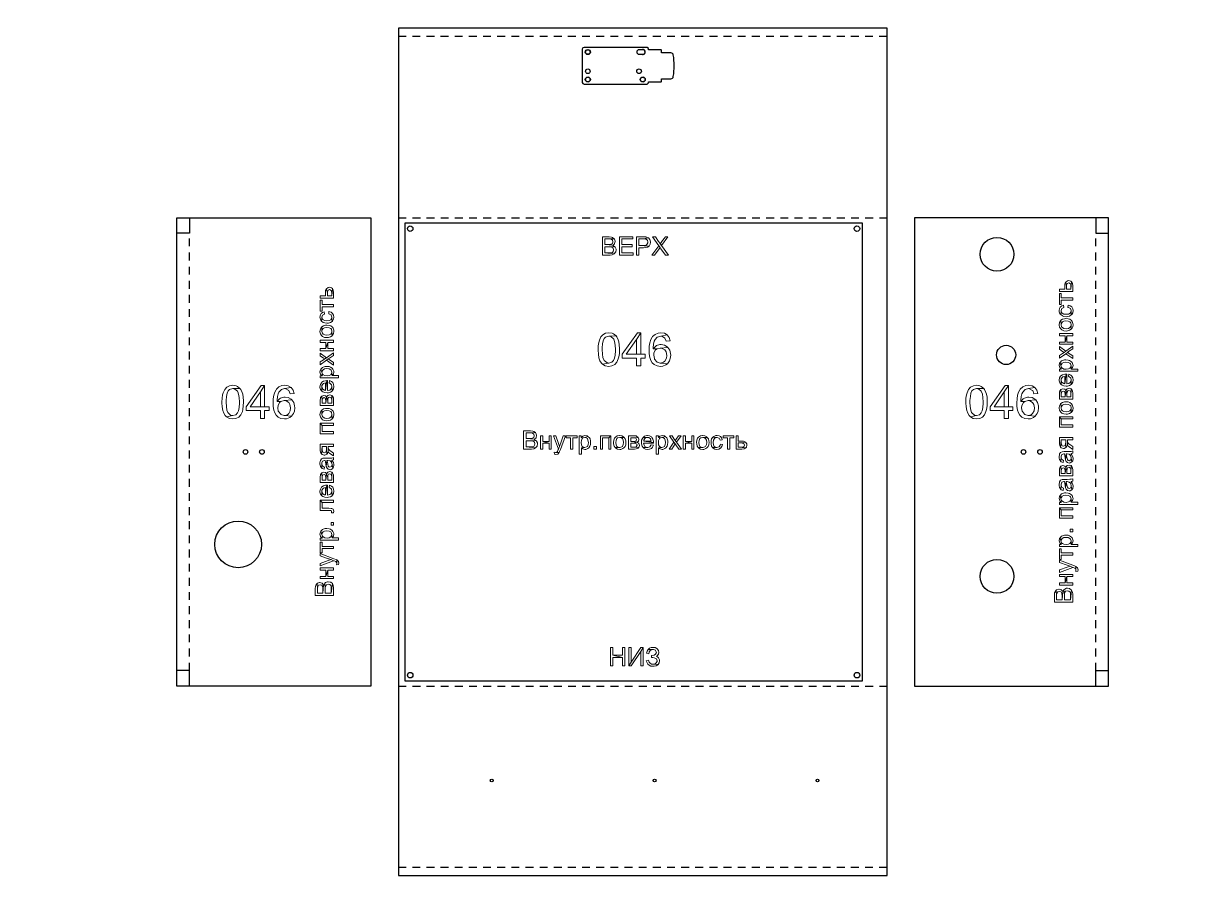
# Paper-space layout 'BoxComponentA3land' of a CAD drawing. Header units: millimetres. Extents: x 10 to 385, y 10 to 287.
# The model-space entities are those that its viewports show. They can reach past a viewport. Long polylines and large blocks are cut down to what shows.
import ezdxf

# ---------------------------------------------------------------- set-up
doc = ezdxf.new("R2010")
doc.units = ezdxf.units.MM
doc.linetypes.add('JIS_02_0.7', pattern=[1.35, 0.75, -0.6])
doc.layers.add('1', color=30, linetype='Continuous')
doc.layers.add('ViewPorts', color=3, linetype='Continuous')
doc.layers.get('ViewPorts').off()

# ---------------------------------------------------------------- blocks, each defined once
blk = doc.blocks.new('Insert8')
at = {"color": 0}
for p, q in [((-3296.5, 4694.7), (-3296.5, 4677.7)), ((-3296.5, 4677.7), (-3282.5, 4677.7)), ((-3296.5, 4182.7), (-3296.5, 4199.7)), ((-3296.5, 4199.7), (-3282.5, 4199.7))]:
    blk.add_line(p, q, dxfattribs=at)
blk.add_lwpolyline([(-3282.5, 4694.7), (-3494.5, 4694.7), (-3494.5, 4182.7), (-3282.5, 4182.7)], close=True, dxfattribs=at)
blk = doc.blocks.new('Insert9')
at = {"color": 0}
for p, q in [((-3067.6, 4694.6), (-3067.6, 4677.6)), ((-3067.6, 4677.6), (-3053.6, 4677.6)), ((-3067.6, 4182.6), (-3067.6, 4199.6)), ((-3067.6, 4199.6), (-3053.6, 4199.6))]:
    blk.add_line(p, q, dxfattribs=at)
blk.add_lwpolyline([(-3053.6, 4694.6), (-3265.6, 4694.6), (-3265.6, 4182.6), (-3053.6, 4182.6)], close=True, dxfattribs=at)

msp = doc.modelspace()

# ---------------------------------------------------------------- linework, layer by layer
at = {"color": 0}
msp.add_lwpolyline([(242, 0), (776, 0), (776, 926), (242, 926)], close=True, dxfattribs=at)
msp.add_lwpolyline([(509, 897.5, 1), (509, 902.5), (505, 902.5, 1), (505, 897.5)], format="xyb", close=True)
for centre, radius in [((449, 900), 2.5), ((449, 879), 2.5), ((505, 879), 2.5), ((449, 870), 2.5), ((509, 870), 2.5), ((255, 707), 3), ((743, 707), 3), ((896, 679), 18.5), ((906, 569), 10.5), ((75, 463), 2.5), ((93, 463), 2.5), ((925, 463), 2.5), ((943, 463), 2.5), ((67, 362), 25.5), ((896, 327), 18.5), ((255, 219), 3), ((743, 219), 3), ((344, 104), 1.5), ((522, 104), 1.5), ((700, 104), 1.5)]:
    msp.add_circle(centre, radius)
at = {"layer": '1', "linetype": 'JIS_02_0.7'}
for p, q in [((776, 917), (242, 917)), ((242, 719), (776, 719)), ((14, 224), (14, 702)), ((1004, 224), (1004, 702)), ((242, 207), (776, 207)), ((776, 9), (242, 9))]:
    msp.add_line(p, q, dxfattribs=at)
at = {"layer": '1'}
msp.add_lwpolyline([(542.4, 896.9, 0.37008), (539.8, 899.1), (529.6, 899.1), (529.6, 902.1), (529.2, 902.4), (515.2, 902.4), (515.2, 903.7), (513.9, 905), (445, 905, 0.385485), (443, 903.3), (443, 885), (443, 866.7, 0.385485), (445, 865), (513.9, 865), (515.2, 866.3), (515.2, 867.6), (529.2, 867.6), (529.6, 867.9), (529.6, 870.9), (539.8, 870.9, 0.37008), (542.4, 873.1, 0.083639)], format="xyb", close=True, dxfattribs=at)
msp.add_lwpolyline([(249, 213), (749, 213), (749, 713), (249, 713)], close=True, dxfattribs=at)
at = {"layer": '1', "color": 30, "lineweight": 0}
for points in [[(472.3, 698), (464.9, 698), (464.9, 678.1), (472.4, 678.1), (473.5, 678.1), (475.7, 678.3), (475.7, 678.3), (477.8, 679.3), (477.9, 679.4), (467.5, 680.4), (467.5, 687.3), (472.1, 687.3), (478.2, 687.6), (476.2, 688.7), (476.6, 688.9), (467.5, 689.6), (467.5, 695.7), (471.4, 695.7), (477.8, 696), (476, 697.5), (474.8, 697.8)], [(498.1, 698), (483.7, 698), (483.7, 678.1), (498.5, 678.1), (498.5, 680.4), (486.3, 680.4), (486.3, 687.2), (497.3, 687.2), (497.3, 689.6), (486.3, 689.6), (486.3, 695.7), (498.1, 695.7)], [(509.8, 698), (502.2, 698), (502.2, 678.1), (504.8, 678.1), (504.8, 686.2), (510, 686.2), (512.1, 686.3), (514.3, 686.9), (515.9, 687.9), (515.9, 688), (504.8, 688.5), (504.8, 695.7), (510, 695.7), (515.3, 696.9), (515, 697.1), (512.8, 697.8), (512.3, 697.9)], [(522.9, 698), (519.7, 698), (526.5, 688.4), (527.9, 686.5), (528.8, 685.1), (533.8, 678.1), (537.1, 678.1), (529.5, 688.6), (528.1, 690.5), (527.9, 690.9), (526.4, 692.9)], [(536.5, 698), (533.7, 698), (529.6, 692.7), (529.4, 692.4), (528.1, 690.5), (529.5, 688.6)], [(477.8, 696), (471.4, 695.7), (472.4, 695.7), (474.6, 695.4), (475.9, 694.3), (476.4, 692.6), (475.8, 690.9), (474.4, 689.9), (474.2, 689.8), (471.8, 689.6), (467.5, 689.6), (476.6, 688.9), (478.2, 690.5), (478.3, 690.7), (478.9, 692.9), (478.9, 693.4), (478.1, 695.6)], [(478.2, 687.6), (472.1, 687.3), (472.8, 687.3), (475, 687), (476.6, 685.8), (477.2, 683.9), (476.8, 682.1), (475.8, 681.1), (474.3, 680.5), (472.4, 680.4), (467.5, 680.4), (477.9, 679.4), (479.3, 681.3), (479.5, 681.5), (479.9, 683.9), (479.9, 684.7), (478.9, 686.9)], [(515.3, 696.9), (510, 695.7), (510.1, 695.7), (512.4, 695.5), (514.1, 694.3), (514.7, 692.2), (514.7, 691.4), (513.6, 689.5), (512.6, 688.9), (510, 688.5), (504.8, 688.5), (515.9, 688), (517, 690), (517.4, 692.2), (517.4, 692.7), (516.8, 695), (516.7, 695.2)], [(526.5, 688.4), (518.8, 678.1), (522, 678.1), (527, 685), (527.9, 686.5)], [(964.3, 640.8), (964.3, 638.3), (978.8, 638.3), (978.8, 644.5), (978.8, 644.6), (978.4, 647.1), (977.4, 648.9), (976.8, 640.8), (972, 640.8), (972, 643.7), (971.1, 648.6), (971, 648.4), (970.2, 646.4), (970, 643.9), (970, 640.8)], [(971.1, 648.6), (972, 643.7), (972, 645.2), (972.7, 646.9), (974.4, 647.7), (976.2, 646.7), (976.5, 645.9), (976.8, 643.3), (976.8, 640.8), (977.4, 648.9), (976.6, 649.6), (974.3, 650.2), (972.9, 649.9)], [(156.7, 633.6), (156.7, 631.1), (171.3, 631.1), (171.3, 637.3), (171.3, 637.3), (170.9, 639.9), (169.9, 641.7), (169.2, 633.6), (164.5, 633.6), (164.5, 636.5), (163.6, 641.4), (163.4, 641.2), (162.6, 639.3), (162.4, 636.7), (162.4, 633.6)], [(163.6, 641.4), (164.5, 636.5), (164.5, 637.9), (165.2, 639.7), (166.8, 640.5), (168.6, 639.5), (168.9, 638.8), (169.2, 636.2), (169.2, 633.6), (169.9, 641.7), (169, 642.5), (166.8, 643), (165.3, 642.7)], [(964.3, 636.1), (964.3, 624.2), (966.3, 624.2), (966.3, 628.9), (978.8, 628.9), (978.8, 631.4), (966.3, 631.4), (966.3, 636.1)], [(156.7, 628.9), (156.7, 617), (158.8, 617), (158.8, 621.7), (171.3, 621.7), (171.3, 624.1), (158.8, 624.1), (158.8, 628.9)], [(964, 617.4), (964.1, 616.2), (964.8, 614), (965.6, 613), (966, 617.5), (966.7, 619.7), (966.9, 619.8), (968.9, 620.8), (968.5, 623.3), (966.9, 622.7), (965.1, 621.3), (964.3, 619.9)], [(973.5, 621), (974.3, 620.9), (976.2, 619.9), (976.4, 619.6), (977.1, 617.4), (977.2, 612.7), (977.6, 613.2), (978.7, 615.1), (979.1, 617.4), (978.8, 619.5), (977.6, 621.4), (976.1, 622.8), (973.8, 623.4)], [(156.4, 610.3), (156.5, 609), (157.3, 606.9), (158.1, 605.8), (158.5, 610.4), (159.1, 612.5), (159.3, 612.6), (161.4, 613.7), (161, 616.1), (159.3, 615.5), (157.6, 614.1), (156.8, 612.7)], [(158.1, 605.8), (159.9, 604.4), (161.6, 604), (164, 603.7), (165.6, 603.8), (167.9, 604.3), (169.6, 605.5), (169.5, 610.3), (169.4, 609.2), (168.2, 607.3), (166.6, 606.5), (164, 606.2), (161.6, 606.5), (159.7, 607.3), (159, 608.2), (158.5, 610.4)], [(165.9, 613.8), (166.7, 613.7), (168.6, 612.7), (168.8, 612.4), (169.5, 610.3), (169.6, 605.5), (170.1, 606), (171.2, 607.9), (171.6, 610.3), (171.3, 612.3), (170.1, 614.2), (168.5, 615.6), (166.2, 616.3)], [(965.6, 613), (967.5, 611.6), (969.1, 611.1), (971.6, 610.8), (973.2, 610.9), (975.4, 611.5), (977.2, 612.7), (977.1, 617.4), (977, 616.4), (975.8, 614.5), (974.1, 613.7), (971.5, 613.4), (969.1, 613.7), (967.3, 614.5), (966.6, 615.4), (966, 617.5)], [(156.4, 594.7), (156.4, 594.4), (156.9, 592.1), (158, 590.2), (159.3, 589), (161.5, 588.2), (164, 588), (165.6, 588), (167.9, 588.7), (169.6, 589.9), (169.5, 594.7), (169.3, 593.6), (168.2, 591.7), (166.5, 590.9), (164, 590.5), (161.7, 590.8), (159.8, 591.7), (159, 592.6), (158.5, 594.7), (158.4, 599.7), (157.8, 599.1), (156.8, 597.1)], [(158.4, 599.7), (158.5, 594.7), (158.6, 595.9), (159.8, 597.8), (161.4, 598.7), (163.9, 599), (166.3, 598.7), (168.2, 597.8), (168.9, 597), (169.5, 594.7), (169.6, 589.9), (170.2, 590.5), (171.2, 592.4), (171.6, 594.7), (171.5, 596.1), (170.7, 598.2), (170, 599.3), (168.2, 600.8), (166.3, 601.3), (163.8, 601.5), (162.3, 601.4), (160.1, 600.8)], [(964, 601.9), (964, 601.6), (964.4, 599.3), (965.6, 597.4), (967, 596.3), (969, 595.4), (971.5, 595.1), (973.2, 595.2), (975.4, 595.9), (977.2, 597.1), (977.1, 601.9), (977, 600.8), (975.7, 598.9), (974, 598), (971.5, 597.6), (969.2, 597.9), (967.4, 598.9), (966.6, 599.8), (966, 601.9), (965.9, 606.9), (965.4, 606.3), (964.3, 604.3)], [(965.9, 606.9), (966, 601.9), (966.2, 603.1), (967.4, 605), (968.9, 605.9), (971.4, 606.2), (973.9, 605.9), (975.7, 605), (976.5, 604.1), (977.1, 601.9), (977.2, 597.1), (977.7, 597.6), (978.7, 599.6), (979.1, 601.9), (979, 603.3), (978.2, 605.4), (977.5, 606.5), (975.7, 607.9), (973.9, 608.5), (971.3, 608.7), (969.9, 608.6), (967.6, 608)], [(156.7, 585.2), (156.7, 582.7), (162.7, 582.7), (162.7, 575.9), (164.8, 582.7), (171.3, 582.7), (171.3, 585.2)], [(471.9, 593.2), (468.5, 592.7), (465.4, 591.1), (463.2, 588.6), (461.6, 585), (460.9, 582.7), (460.4, 579.1), (460.2, 574.8), (460.2, 574.2), (460.5, 569.7), (461.2, 565.8), (462.2, 562.6), (463.8, 560.1), (465.1, 558.8), (471.9, 560), (469.6, 560.6), (466.8, 563), (466.5, 563.5), (465.5, 566.1), (464.9, 569.9), (464.8, 574.8), (464.8, 576.6), (465.1, 581.1), (465.8, 584.5), (467, 587), (468.5, 588.5), (471.8, 589.5), (479.9, 589.7), (477, 592), (475.7, 592.6)], [(479.9, 589.7), (471.8, 589.5), (474.3, 589), (477.1, 586.6), (477.4, 586.1), (478.3, 583.5), (478.9, 579.7), (479.1, 574.8), (479.1, 573.5), (478.8, 568.8), (478.1, 565.4), (477.1, 563), (475.1, 561.1), (471.9, 560), (465.1, 558.8), (468.1, 557), (471.9, 556.4), (475.3, 556.9), (478.4, 558.6), (480.7, 561.1), (482.3, 564.6), (483, 566.9), (483.5, 570.5), (483.7, 574.8), (483.7, 576), (483.4, 580.1), (482.9, 583.3), (482.2, 585.4), (480.7, 588.6)], [(506.8, 593), (503.2, 593), (486.7, 569.7), (486.7, 565.6), (502.3, 565.6), (502.3, 557), (506.8, 557), (506.8, 565.6), (511.6, 565.6), (511.6, 569.7), (506.8, 569.7), (491, 569.7), (502.3, 585.9)], [(506.8, 593), (502.3, 585.9), (502.3, 569.7), (491, 569.7), (506.8, 569.7)], [(528.8, 593.2), (525.7, 592.8), (522.5, 591.4), (519.7, 589), (519.3, 588.3), (517.8, 585.7), (516.7, 582.3), (516.2, 578.4), (515.9, 573.9), (516.1, 570.2), (516.6, 566.2), (517.8, 563), (519.4, 560.5), (521.5, 558.6), (524.7, 556.9), (528.4, 556.4), (530.8, 556.6), (534.2, 558), (536, 559.3), (528.3, 560), (528.2, 560), (524.7, 561.2), (524.3, 561.5), (522, 564.4), (521.7, 565.1), (521, 568.7), (521.3, 571.3), (523, 574.4), (524.7, 575.6), (520.3, 575.6), (520.3, 576.8), (520.7, 580.9), (521.6, 584), (522.5, 585.7), (524.8, 588.3), (525.1, 588.5), (528.6, 589.6), (535.8, 590.8), (535.7, 590.9), (532.6, 592.6)], [(535.8, 590.8), (528.6, 589.6), (529.8, 589.4), (532.9, 587.7), (533.2, 587.4), (534.6, 583.9), (539, 584.3), (539, 584.4), (537.9, 588)], [(964.3, 592.4), (964.3, 589.9), (970.4, 589.9), (970.4, 583.1), (972.3, 589.9), (978.8, 589.9), (978.8, 592.4)], [(964.3, 583.1), (964.3, 580.7), (978.8, 580.7), (978.8, 583.1), (972.3, 583.1), (972.3, 589.9), (970.4, 583.1)], [(156.7, 575.9), (156.7, 573.5), (171.3, 573.5), (171.3, 575.9), (164.8, 575.9), (164.8, 582.7), (162.7, 575.9)], [(156.7, 561.3), (156.7, 558.3), (163.7, 563.1), (165.5, 564.7), (166.7, 565.4), (171.3, 568.4), (171.3, 571.4), (163.6, 566), (161.8, 564.6), (160.1, 563.5)], [(156.7, 571.1), (156.7, 568.1), (160.2, 565.6), (161.8, 564.6), (163.6, 566)], [(529.1, 580.4), (527.8, 580.3), (524.2, 579.2), (522.9, 578.3), (520.3, 575.6), (524.7, 575.6), (528.2, 576.5), (536.5, 577.2), (535.8, 578), (532.6, 579.8)], [(536.5, 577.2), (528.2, 576.5), (530.1, 576.2), (533.1, 574.4), (534.5, 572.2), (535.2, 568.5), (534.8, 565.4), (533.1, 562.3), (531.7, 561.1), (528.3, 560), (536, 559.3), (538.2, 562.4), (539.1, 565), (539.6, 568.7), (539.5, 570.7), (538.6, 574.3)], [(964.3, 568.5), (964.3, 565.4), (971.2, 570.3), (973.1, 571.8), (974.2, 572.6), (978.8, 575.5), (978.8, 578.6), (971.1, 573.2), (969.3, 571.8), (967.6, 570.7)], [(964.3, 578.3), (964.3, 575.2), (967.7, 572.8), (969.3, 571.8), (971.1, 573.2)], [(971.2, 570.3), (978.8, 565.1), (978.8, 568), (973.1, 571.8)], [(163.7, 563.1), (171.3, 557.9), (171.3, 560.8), (165.5, 564.7)], [(964, 557.6), (964, 557.4), (964.5, 555.2), (964.5, 555.1), (966.2, 553.3), (966.6, 555.3), (965.9, 557.3), (964.9, 560.9), (964.4, 559.9)], [(964.9, 560.9), (965.9, 557.3), (966, 558.2), (967.3, 560.1), (968.9, 560.9), (971.4, 561.2), (973.9, 560.9), (975.7, 560), (976.4, 559.3), (977.1, 557.2), (977.2, 553.6), (978.6, 555.2), (979.1, 557.4), (979, 558.5), (978.1, 560.6), (977.3, 561.6), (975.4, 562.9), (973.9, 563.4), (971.4, 563.7), (969.8, 563.6), (967.6, 563), (966.6, 562.4)], [(156.4, 550.4), (156.4, 550.2), (157, 548), (157, 547.9), (158.7, 546.1), (159, 548.1), (158.4, 550.1), (157.4, 553.6), (156.8, 552.6)], [(156.7, 546.1), (156.7, 543.9), (176.8, 543.9), (176.8, 546.4), (169.7, 546.4), (169.5, 550), (169.4, 549.2), (168.2, 547.3), (166.6, 546.5), (164.1, 546.1), (161.7, 546.4), (159.8, 547.4), (159, 548.1), (158.7, 546.1)], [(157.4, 553.6), (158.4, 550.1), (158.5, 551), (159.7, 552.8), (161.3, 553.7), (163.9, 554), (166.3, 553.7), (168.2, 552.8), (168.8, 552.2), (169.5, 550), (169.7, 546.4), (171.1, 548), (171.6, 550.2), (171.5, 551.2), (170.6, 553.4), (169.8, 554.4), (167.9, 555.7), (166.3, 556.2), (163.9, 556.5), (162.2, 556.4), (160, 555.8), (159, 555.3)], [(964, 541.5), (964.1, 540.6), (964.6, 538.5), (966, 536.6), (966, 541.6), (966.2, 542.8), (967.4, 544.6), (967.8, 544.9), (970.2, 545.6), (970.2, 537.4), (971.5, 548.1), (970, 548), (967.7, 547.4), (965.9, 546.2), (965.4, 545.8), (964.3, 543.8)], [(964.3, 553.3), (964.3, 551.1), (984.3, 551.1), (984.3, 553.6), (977.2, 553.6), (977.1, 557.2), (977, 556.4), (975.7, 554.5), (974.1, 553.7), (971.6, 553.3), (969.2, 553.6), (967.4, 554.6), (966.6, 555.3), (966.2, 553.3)], [(966, 536.6), (967.1, 535.9), (969.1, 535.1), (971.6, 534.8), (973.2, 534.9), (975.4, 535.5), (977.2, 536.6), (977.1, 541.7), (977, 540.6), (975.8, 538.7), (974.5, 537.8), (972.2, 537.3), (972.2, 548.1), (971.5, 548.1), (970.2, 537.4), (969, 537.6), (967.2, 538.8), (966.6, 539.4), (966, 541.6)], [(974.1, 545.5), (974.5, 545.4), (976.4, 544), (976.5, 543.9), (977.1, 541.7), (977.2, 536.6), (977.7, 537.3), (978.8, 539.3), (979.1, 541.7), (978.8, 543.8), (977.8, 545.9), (976.6, 547), (974.4, 548.1)], [(61.1, 535.8), (57.7, 535.4), (54.6, 533.7), (52.4, 531.2), (50.7, 527.7), (50, 525.3), (49.5, 521.7), (49.3, 517.4), (49.3, 516.8), (49.6, 512.3), (50.3, 508.4), (51.4, 505.3), (52.9, 502.8), (54.3, 501.3), (61.1, 502.7), (58.8, 503.2), (56, 505.6), (55.7, 506.1), (54.7, 508.8), (54.1, 512.5), (53.9, 517.4), (53.9, 519.3), (54.3, 523.6), (55.1, 527.1), (56.2, 529.6), (57.7, 531.1), (61.1, 532.2), (69, 532.3), (66.2, 534.6), (64.9, 535.2)], [(95.9, 535.7), (92.3, 535.7), (75.9, 512.3), (75.9, 508.3), (91.5, 508.3), (91.5, 499.7), (95.9, 499.7), (95.9, 508.3), (100.8, 508.3), (100.8, 512.3), (95.9, 512.3), (80.2, 512.3), (91.5, 528.6)], [(95.9, 535.7), (91.5, 528.6), (91.5, 512.3), (80.2, 512.3), (95.9, 512.3)], [(118, 535.8), (114.9, 535.5), (111.6, 534.1), (108.9, 531.7), (108.4, 531), (107, 528.3), (105.9, 525), (105.3, 521), (105.1, 516.5), (105.2, 512.8), (105.9, 508.8), (107, 505.6), (108.6, 503.1), (110.7, 501.1), (113.8, 499.6), (117.6, 499), (120, 499.3), (123.4, 500.6), (125.2, 502), (117.5, 502.7), (117.3, 502.7), (113.8, 503.8), (113.5, 504.1), (111.1, 507), (110.8, 507.6), (110.2, 511.3), (110.6, 513.9), (112.3, 517), (113.8, 518.2), (109.5, 518.2), (109.5, 519.4), (109.9, 523.5), (110.7, 526.6), (111.6, 528.3), (114, 531), (114.2, 531.1), (117.7, 532.2), (125, 533.4), (124.9, 533.5), (121.8, 535.2)], [(125, 533.4), (117.7, 532.2), (119, 532.1), (122.2, 530.2), (122.4, 530), (123.8, 526.5), (128.2, 526.8), (128.2, 526.9), (127.1, 530.6)], [(156.4, 534.3), (156.4, 533.4), (157.1, 531.3), (158.5, 529.5), (158.5, 534.4), (158.6, 535.6), (159.8, 537.4), (160.3, 537.7), (162.6, 538.4), (162.6, 530.2), (164, 540.9), (162.4, 540.8), (160.1, 540.2), (158.4, 539.1), (157.9, 538.6), (156.8, 536.6)], [(158.5, 529.5), (159.5, 528.7), (161.6, 527.8), (164.1, 527.6), (165.6, 527.7), (167.9, 528.3), (169.6, 529.5), (169.5, 534.5), (169.4, 533.4), (168.3, 531.5), (167, 530.6), (164.6, 530.1), (164.6, 540.9), (164, 540.9), (162.6, 530.2), (161.5, 530.4), (159.5, 531.5), (159, 532.2), (158.5, 534.4)], [(166.5, 538.3), (167, 538.1), (168.8, 536.8), (168.9, 536.7), (169.5, 534.5), (169.6, 529.5), (170.2, 530.1), (171.2, 532.1), (171.6, 534.5), (171.3, 536.6), (170.3, 538.7), (169, 539.8), (166.9, 540.9)], [(873.7, 535.8), (870.3, 535.4), (867.2, 533.7), (864.9, 531.2), (863.3, 527.7), (862.6, 525.3), (862.1, 521.7), (861.9, 517.4), (861.9, 516.8), (862.2, 512.3), (862.9, 508.4), (864, 505.3), (865.5, 502.8), (866.9, 501.3), (873.7, 502.7), (871.3, 503.2), (868.5, 505.6), (868.2, 506.1), (867.3, 508.8), (866.7, 512.5), (866.5, 517.4), (866.5, 519.3), (866.9, 523.6), (867.6, 527.1), (868.7, 529.6), (870.3, 531.1), (873.6, 532.2), (881.6, 532.3), (878.7, 534.6), (877.4, 535.2)], [(908.5, 535.7), (904.9, 535.7), (888.4, 512.3), (888.4, 508.3), (904, 508.3), (904, 499.7), (908.5, 499.7), (908.5, 508.3), (913.3, 508.3), (913.3, 512.3), (908.5, 512.3), (892.8, 512.3), (904, 528.6)], [(908.5, 535.7), (904, 528.6), (904, 512.3), (892.8, 512.3), (908.5, 512.3)], [(930.5, 535.8), (927.4, 535.5), (924.2, 534.1), (921.5, 531.7), (921, 531), (919.5, 528.3), (918.5, 525), (917.9, 521), (917.6, 516.5), (917.8, 512.8), (918.4, 508.8), (919.5, 505.6), (921.1, 503.1), (923.2, 501.1), (926.4, 499.6), (930.1, 499), (932.5, 499.3), (935.9, 500.6), (937.8, 502), (930, 502.7), (929.9, 502.7), (926.4, 503.8), (926, 504.1), (923.7, 507), (923.4, 507.6), (922.7, 511.3), (923, 513.9), (924.8, 517), (926.4, 518.2), (922.1, 518.2), (922.1, 519.4), (922.4, 523.5), (923.3, 526.6), (924.2, 528.3), (926.5, 531), (926.8, 531.1), (930.3, 532.2), (937.5, 533.4), (937.4, 533.5), (934.4, 535.2)], [(937.5, 533.4), (930.3, 532.2), (931.6, 532.1), (934.7, 530.2), (935, 530), (936.3, 526.5), (940.8, 526.8), (940.8, 526.9), (939.6, 530.6)], [(69, 532.3), (61.1, 532.2), (63.4, 531.7), (66.2, 529.3), (66.5, 528.7), (67.5, 526.1), (68.1, 522.3), (68.3, 517.4), (68.3, 516.1), (68, 511.5), (67.3, 508), (66.2, 505.6), (64.4, 503.7), (61.1, 502.7), (54.3, 501.3), (57.4, 499.6), (61.1, 499), (64.6, 499.5), (67.7, 501.1), (69.9, 503.7), (71.6, 507.2), (72.1, 509.5), (72.6, 513.2), (72.8, 517.4), (72.8, 518.7), (72.6, 522.8), (72, 526), (71.4, 528), (69.8, 531.3)], [(118.2, 523), (117, 523), (113.4, 521.8), (112, 521), (109.5, 518.2), (113.8, 518.2), (117.3, 519.1), (125.8, 519.8), (124.9, 520.5), (121.8, 522.4)], [(156.7, 519.3), (156.7, 513.6), (171.3, 513.6), (171.3, 520.2), (171.1, 522.1), (170.2, 524), (169.4, 524.8), (169.2, 516.1), (164.9, 516.1), (164.9, 519), (163.7, 523.1), (162.8, 516.1), (158.8, 516.1), (158.8, 518.7), (158.4, 524.1), (157.1, 522.4), (156.9, 521.8)], [(158.4, 524.1), (158.8, 518.7), (158.8, 519.4), (159.2, 521.5), (160.8, 522.3), (162.1, 521.9), (162.6, 520.8), (162.8, 518.7), (162.8, 516.1), (163.7, 523.1), (162.3, 524.4), (160.6, 524.8), (160.5, 524.8)], [(163.7, 523.1), (164.9, 519), (165, 521.3), (165.7, 522.5), (167.1, 523), (168.7, 522.1), (168.9, 521.8), (169.2, 519.3), (169.2, 516.1), (169.4, 524.8), (167.2, 525.5), (167.1, 525.5), (165, 524.8)], [(881.6, 532.3), (873.6, 532.2), (876, 531.7), (878.8, 529.3), (879.1, 528.7), (880.1, 526.1), (880.6, 522.3), (880.8, 517.4), (880.8, 516.1), (880.5, 511.5), (879.9, 508), (878.8, 505.6), (876.9, 503.7), (873.7, 502.7), (866.9, 501.3), (869.9, 499.6), (873.7, 499), (877.1, 499.5), (880.2, 501.1), (882.4, 503.7), (884, 507.2), (884.7, 509.5), (885.2, 513.2), (885.4, 517.4), (885.4, 518.7), (885.1, 522.8), (884.6, 526), (883.9, 528), (882.3, 531.3)], [(930.8, 523), (929.5, 523), (925.9, 521.8), (924.6, 521), (922.1, 518.2), (926.4, 518.2), (929.9, 519.1), (938.3, 519.8), (937.5, 520.5), (934.4, 522.4)], [(964.3, 526.5), (964.3, 520.7), (978.8, 520.7), (978.8, 527.3), (978.6, 529.3), (977.7, 531.2), (977, 532), (976.8, 523.3), (972.4, 523.3), (972.4, 526.2), (971.2, 530.2), (970.4, 523.3), (966.3, 523.3), (966.3, 525.9), (965.9, 531.3), (964.6, 529.6), (964.4, 529)], [(965.9, 531.3), (966.3, 525.9), (966.3, 526.6), (966.8, 528.7), (968.3, 529.5), (969.6, 529.1), (970.3, 528), (970.4, 525.9), (970.4, 523.3), (971.2, 530.2), (970, 531.6), (968.1, 532), (968, 532)], [(971.2, 530.2), (972.4, 526.2), (972.6, 528.5), (973.3, 529.7), (974.6, 530.1), (976.3, 529.3), (976.5, 529), (976.8, 526.5), (976.8, 523.3), (977, 532), (974.7, 532.7), (974.7, 532.7), (972.5, 532)], [(125.8, 519.8), (117.3, 519.1), (119.3, 518.9), (122.4, 517), (123.6, 514.9), (124.3, 511), (123.9, 507.9), (122.3, 504.9), (120.9, 503.7), (117.5, 502.7), (125.2, 502), (127.4, 505), (128.4, 507.6), (128.9, 511.3), (128.7, 513.4), (127.7, 516.9)], [(156.4, 504), (156.4, 503.6), (156.9, 501.2), (158, 499.4), (159.3, 498.2), (161.5, 497.4), (164, 497.1), (165.6, 497.3), (167.9, 497.8), (169.6, 499), (169.5, 504), (169.3, 502.7), (168.2, 500.9), (166.5, 500), (164, 499.6), (161.7, 499.9), (159.8, 500.9), (159, 501.7), (158.5, 504), (158.4, 508.8), (157.8, 508.2), (156.8, 506.3)], [(158.4, 508.8), (158.5, 504), (158.6, 505), (159.8, 507), (161.4, 507.8), (163.9, 508.1), (166.3, 507.8), (168.2, 507), (168.9, 506.1), (169.5, 504), (169.6, 499), (170.2, 499.6), (171.2, 501.5), (171.6, 504), (171.5, 505.2), (170.7, 507.4), (170, 508.4), (168.2, 509.9), (166.3, 510.5), (163.8, 510.6), (162.3, 510.6), (160.1, 510)], [(938.3, 519.8), (929.9, 519.1), (931.9, 518.9), (934.9, 517), (936.2, 514.9), (936.9, 511), (936.5, 507.9), (934.9, 504.9), (933.4, 503.7), (930, 502.7), (937.8, 502), (939.9, 505), (940.9, 507.6), (941.4, 511.3), (941.3, 513.4), (940.3, 516.9)], [(964, 511.1), (964, 510.7), (964.4, 508.5), (965.6, 506.6), (967, 505.4), (969, 504.5), (971.5, 504.3), (973.2, 504.4), (975.4, 505), (977.2, 506.2), (977.1, 511.1), (977, 509.9), (975.7, 508), (974, 507.2), (971.5, 506.9), (969.2, 507.1), (967.4, 508), (966.6, 508.9), (966, 511.1), (965.9, 516), (965.4, 515.4), (964.3, 513.5)], [(965.9, 516), (966, 511.1), (966.2, 512.2), (967.4, 514.1), (968.9, 515), (971.4, 515.3), (973.9, 515), (975.7, 514.1), (976.5, 513.3), (977.1, 511.1), (977.2, 506.2), (977.7, 506.8), (978.7, 508.7), (979.1, 511.1), (979, 512.4), (978.2, 514.6), (977.5, 515.6), (975.7, 517.1), (973.9, 517.6), (971.3, 517.8), (969.9, 517.8), (967.6, 517.1)], [(964.3, 501.5), (964.3, 490.1), (978.8, 490.1), (978.8, 492.5), (966.3, 492.5), (966.3, 499.1)], [(964.3, 501.5), (966.3, 499.1), (978.8, 499.1), (978.8, 501.5)], [(156.7, 494.4), (156.7, 482.9), (171.3, 482.9), (171.3, 485.3), (158.8, 485.3), (158.8, 491.9)], [(156.7, 494.4), (158.8, 491.9), (171.3, 491.9), (171.3, 494.4)], [(386.4, 486), (378.9, 486), (378.9, 466), (386.6, 466), (387.6, 466), (389.8, 466.4), (389.9, 466.4), (392, 467.4), (392, 467.4), (381.5, 468.4), (381.5, 475.2), (386.2, 475.2), (392.4, 475.6), (390.3, 476.7), (390.8, 476.9), (381.5, 477.7), (381.5, 483.7), (385.6, 483.7), (391.9, 484.1), (390.1, 485.4), (388.9, 485.8)], [(391.9, 484.1), (385.6, 483.7), (386.5, 483.7), (388.6, 483.4), (390, 482.4), (390.5, 480.6), (390, 478.8), (388.4, 477.9), (388.3, 477.9), (385.9, 477.7), (381.5, 477.7), (390.8, 476.9), (392.4, 478.5), (392.5, 478.7), (393.1, 481), (393.1, 481.4), (392.3, 483.6)], [(156.7, 471.4), (156.7, 464.7), (157, 462.7), (157.9, 460.9), (158.8, 468.9), (163.6, 468.9), (163.6, 466.2), (163.8, 460.5), (164.6, 461.4), (165.3, 463.6), (165.5, 462.9), (165.5, 468.9), (171.3, 468.9), (171.3, 471.4)], [(392.4, 475.6), (386.2, 475.2), (387, 475.2), (389.1, 475), (390.8, 473.8), (391.2, 471.9), (390.8, 470.2), (389.9, 469), (388.3, 468.5), (386.6, 468.4), (381.5, 468.4), (392, 467.4), (393.5, 469.2), (393.6, 469.5), (394.1, 471.9), (394, 472.8), (393.1, 474.9)], [(399.8, 480.6), (397.3, 480.6), (397.3, 466), (399.8, 466), (399.8, 472.4), (406.7, 472.4), (399.8, 474.5)], [(409.1, 480.6), (406.7, 480.6), (406.7, 474.5), (399.8, 474.5), (406.7, 472.4), (406.7, 466), (409.1, 466)], [(414, 480.6), (411.4, 480.6), (416.8, 466), (418.1, 468.8), (417.8, 469.9), (417, 472.1)], [(424.6, 480.6), (422.2, 480.6), (419.1, 472), (418.8, 471.1), (418.1, 468.8), (416.8, 466), (416.6, 465.5), (415.9, 463.6), (415.1, 462.8), (413.8, 462.5), (417.8, 462.5), (418.1, 463.3), (419.2, 465.8)], [(437.2, 480.6), (425.4, 480.6), (425.4, 478.5), (430, 478.5), (430, 466), (432.6, 466), (432.6, 478.5), (437.2, 478.5)], [(441.8, 480.6), (439.5, 480.6), (439.5, 460.5), (442, 460.5), (442, 467.6), (445.6, 467.8), (444.8, 467.9), (442.8, 469), (442.1, 470.7), (441.8, 473.2), (442.1, 475.6), (442.9, 477.5), (443.7, 478.3), (441.8, 478.6)], [(445.9, 480.9), (445.7, 480.9), (443.5, 480.3), (443.4, 480.3), (441.8, 478.6), (443.7, 478.3), (445.7, 478.9), (449.2, 479.9), (448.3, 480.4)], [(449.2, 479.9), (445.7, 478.9), (446.5, 478.8), (448.5, 477.6), (449.2, 475.9), (449.6, 473.4), (449.3, 471), (448.5, 469.1), (447.7, 468.5), (445.6, 467.8), (442, 467.6), (443.6, 466.2), (445.7, 465.7), (446.8, 465.8), (448.9, 466.7), (450, 467.5), (451.3, 469.4), (451.9, 471), (452, 473.4), (452, 475), (451.4, 477.2), (450.8, 478.3)], [(474.3, 480.6), (462.8, 480.6), (462.8, 466), (465.2, 466), (465.2, 478.5), (471.8, 478.5)], [(474.3, 480.6), (471.8, 478.5), (471.8, 466), (474.3, 466)], [(483.8, 480.9), (483.5, 480.9), (481.1, 480.4), (479.3, 479.2), (478.1, 477.9), (477.3, 475.8), (477, 473.3), (477.2, 471.7), (477.8, 469.4), (478.9, 467.7), (483.8, 467.8), (482.6, 467.9), (480.8, 469.1), (479.9, 470.8), (479.5, 473.3), (479.8, 475.6), (480.8, 477.5), (481.6, 478.3), (483.8, 478.8), (488.7, 478.9), (488.1, 479.4), (486.2, 480.5)], [(488.7, 478.9), (483.8, 478.8), (484.9, 478.6), (486.9, 477.5), (487.7, 475.8), (488, 473.4), (487.7, 471), (486.9, 469.1), (486, 468.4), (483.8, 467.8), (478.9, 467.7), (479.5, 467.1), (481.4, 466), (483.8, 465.7), (485.1, 465.8), (487.4, 466.6), (488.3, 467.3), (489.8, 469.1), (490.4, 470.9), (490.6, 473.5), (490.5, 475), (489.9, 477.2)], [(499.1, 480.6), (493.5, 480.6), (493.5, 466), (500, 466), (502, 466.2), (503.9, 467), (504.7, 467.9), (495.9, 468.1), (495.9, 472.4), (498.9, 472.4), (503, 473.6), (495.9, 474.5), (495.9, 478.5), (498.6, 478.5), (504, 478.9), (502.3, 480.2), (501.7, 480.4)], [(504, 478.9), (498.6, 478.5), (499.3, 478.4), (501.4, 478.1), (502.2, 476.4), (501.7, 475.2), (500.7, 474.6), (498.5, 474.5), (495.9, 474.5), (503, 473.6), (504.3, 474.9), (504.7, 476.7), (504.7, 476.8)], [(503, 473.6), (498.9, 472.4), (501.2, 472.2), (502.4, 471.6), (502.9, 470.2), (502, 468.6), (501.6, 468.4), (499.2, 468.1), (495.9, 468.1), (504.7, 467.9), (505.4, 470.1), (505.4, 470.1), (504.7, 472.3)], [(509.4, 478.8), (508.6, 477.8), (507.7, 475.7), (507.5, 473.2), (507.5, 471.7), (508.2, 469.4), (509.4, 467.7), (514.4, 467.8), (513.3, 467.9), (511.4, 469), (510.5, 470.3), (510, 472.6), (520.8, 472.6), (520.8, 473.3), (510.1, 474.7), (510.3, 475.8), (511.4, 477.7), (512.1, 478.3), (514.3, 478.8)], [(514.2, 480.9), (513.3, 480.8), (511.1, 480.2), (509.4, 478.8), (514.3, 478.8), (515.5, 478.6), (517.3, 477.4), (517.6, 477), (518.2, 474.7), (510.1, 474.7), (520.8, 473.3), (520.7, 474.9), (520.1, 477.1), (519, 478.8), (518.5, 479.4), (516.5, 480.5)], [(518.2, 470.7), (518, 470.2), (516.7, 468.5), (516.6, 468.4), (514.4, 467.8), (509.4, 467.7), (510, 467.1), (512, 466), (514.4, 465.7), (516.5, 466), (518.5, 466.9), (519.7, 468.3), (520.7, 470.4)], [(526.1, 480.6), (523.8, 480.6), (523.8, 460.5), (526.2, 460.5), (526.2, 467.6), (529.9, 467.8), (529.1, 467.9), (527.2, 469), (526.3, 470.7), (526.1, 473.2), (526.3, 475.6), (527.3, 477.5), (528, 478.3), (526.1, 478.6)], [(530.2, 480.9), (530.1, 480.9), (527.9, 480.3), (527.8, 480.3), (526.1, 478.6), (528, 478.3), (530, 478.9), (533.5, 479.9), (532.6, 480.4)], [(533.5, 479.9), (530, 478.9), (530.9, 478.8), (532.7, 477.6), (533.6, 475.9), (533.9, 473.4), (533.6, 471), (532.7, 469.1), (532, 468.5), (529.9, 467.8), (526.2, 467.6), (527.9, 466.2), (530.1, 465.7), (531.1, 465.8), (533.3, 466.7), (534.3, 467.5), (535.7, 469.4), (536.1, 471), (536.4, 473.4), (536.3, 475), (535.7, 477.2), (535.2, 478.3)], [(543, 473.6), (537.7, 466), (540.7, 466), (544.5, 471.8)], [(541.2, 480.6), (538.1, 480.6), (543, 473.6), (544.5, 471.8), (545.3, 470.6), (548.3, 466), (551.3, 466), (545.9, 473.7), (544.4, 475.5), (543.4, 477.1)], [(550.9, 480.6), (548, 480.6), (545.5, 477.1), (544.4, 475.5), (545.9, 473.7)], [(555.8, 480.6), (553.3, 480.6), (553.3, 466), (555.8, 466), (555.8, 472.4), (562.6, 472.4), (555.8, 474.5)], [(565, 480.6), (562.6, 480.6), (562.6, 474.5), (555.8, 474.5), (562.6, 472.4), (562.6, 466), (565, 466)], [(574.6, 480.9), (574.3, 480.9), (572, 480.4), (570.1, 479.2), (568.9, 477.9), (568.1, 475.8), (567.9, 473.3), (568, 471.7), (568.5, 469.4), (569.7, 467.7), (574.6, 467.8), (573.5, 467.9), (571.5, 469.1), (570.7, 470.8), (570.4, 473.3), (570.7, 475.6), (571.5, 477.5), (572.4, 478.3), (574.6, 478.8), (579.5, 478.9), (578.9, 479.4), (577, 480.5)], [(579.5, 478.9), (574.6, 478.8), (575.8, 478.6), (577.7, 477.5), (578.5, 475.8), (578.9, 473.4), (578.6, 471), (577.7, 469.1), (576.8, 468.4), (574.6, 467.8), (569.7, 467.7), (570.3, 467.1), (572.2, 466), (574.6, 465.7), (575.9, 465.8), (578.1, 466.6), (579.1, 467.3), (580.6, 469.1), (581.1, 470.9), (581.4, 473.5), (581.3, 475), (580.7, 477.2)], [(585.6, 479.2), (584.3, 477.4), (583.8, 475.6), (583.6, 473.2), (583.7, 471.7), (584.2, 469.4), (585.3, 467.7), (590.1, 467.8), (589, 467.9), (587.2, 469), (586.4, 470.7), (586.1, 473.3), (586.3, 475.7), (587.3, 477.5), (588, 478.3), (590.3, 478.8)], [(593.8, 471.4), (593.6, 470.5), (592.5, 468.7), (592.3, 468.5), (590.1, 467.8), (585.3, 467.7), (585.8, 467.2), (587.7, 466.1), (590.1, 465.7), (592.2, 466), (594.1, 467.1), (595.4, 468.8), (596.2, 471.1)], [(590.2, 480.9), (588.9, 480.8), (586.7, 480), (585.6, 479.2), (590.3, 478.8), (592.3, 478.1), (592.5, 478), (593.6, 475.9), (595.9, 476.3), (595.4, 478), (593.9, 479.7), (592.5, 480.5)], [(608.7, 480.6), (597, 480.6), (597, 478.5), (601.6, 478.5), (601.6, 466), (604, 466), (604, 478.5), (608.7, 478.5)], [(613.4, 480.6), (611, 480.6), (611, 466), (617.1, 466), (617.2, 466), (619.7, 466.4), (621.5, 467.4), (613.4, 468.1), (613.4, 472.8), (616.3, 472.8), (621.2, 473.7), (621.1, 473.8), (619.2, 474.6), (616.5, 474.9), (613.4, 474.9)], [(621.2, 473.7), (616.3, 472.8), (617.8, 472.7), (619.6, 472.1), (620.3, 470.4), (619.4, 468.7), (618.6, 468.4), (616.1, 468.1), (613.4, 468.1), (621.5, 467.4), (622.3, 468.3), (622.8, 470.4), (622.7, 472)], [(964.3, 478.6), (964.3, 471.9), (964.5, 469.9), (965.4, 468.1), (966.3, 476.1), (971.1, 476.1), (971.1, 473.4), (971.3, 467.7), (972.1, 468.6), (972.9, 470.8), (973.1, 470.1), (973.2, 476.1), (978.8, 476.1), (978.8, 478.6)], [(965.4, 468.1), (966.3, 467.3), (968.5, 466.7), (969.3, 466.8), (971.3, 467.7), (971.1, 473.4), (971, 472.1), (970.5, 470.1), (968.6, 469.2), (967, 469.8), (966.8, 470.2), (966.3, 472.6), (966.3, 476.1)], [(973.1, 470.1), (974.9, 468.5), (978.8, 465.7), (978.8, 468.8), (975.6, 471), (975, 471.4), (973.5, 472.8), (973.2, 474.8), (973.2, 476.1)], [(156.4, 450.6), (156.4, 449.5), (156.9, 447.3), (157, 447), (158.4, 445.2), (158.5, 450.2), (158.5, 451), (159.2, 453), (161.4, 453.7), (162.1, 453.7), (162.4, 452.1), (162.9, 449.4), (163.2, 447.1), (164, 453.7), (164.9, 453.7), (165.1, 453.7), (167.3, 453.3), (167.4, 453.3), (169, 451.7), (169.1, 451.5), (169.4, 453.9), (171.3, 454.4), (171.3, 457), (169.5, 456.3), (168.2, 456.2), (165.2, 456.2), (161.9, 456.2), (159.6, 456), (158, 455.4), (156.8, 453.6), (156.7, 453)], [(157.9, 460.9), (158.8, 460.1), (161, 459.5), (161.8, 459.5), (163.8, 460.5), (163.6, 466.2), (163.5, 464.9), (162.9, 462.9), (161.1, 462.1), (159.4, 462.6), (159.1, 463), (158.8, 465.5), (158.8, 468.9)], [(165.5, 462.9), (167.3, 461.3), (171.3, 458.6), (171.3, 461.7), (168.1, 463.8), (167.5, 464.2), (165.9, 465.6), (165.5, 467.6), (165.5, 468.9)], [(412.4, 462.7), (412.7, 460.5), (414.2, 460.2), (416.3, 460.7), (416.3, 460.7), (417.8, 462.5), (413.8, 462.5)], [(455.7, 466), (455.7, 468.8), (458.5, 468.8), (458.5, 466), (455.7, 466)], [(964, 457.8), (964, 456.7), (964.4, 454.5), (964.6, 454.2), (965.9, 452.4), (966, 457.4), (966, 458.2), (966.9, 460.2), (968.9, 460.9), (969.6, 460.9), (970, 459.2), (970.5, 456.5), (970.7, 454.3), (971.5, 460.9), (972.4, 460.9), (972.6, 460.9), (974.8, 460.5), (974.9, 460.5), (976.6, 458.9), (976.7, 458.7), (977, 461.1), (978.8, 461.6), (978.8, 464.2), (977.1, 463.5), (975.7, 463.4), (972.7, 463.4), (969.4, 463.4), (967.2, 463.2), (965.5, 462.5), (964.4, 460.8), (964.3, 460.2)], [(965.9, 452.4), (966.2, 452.1), (968.4, 451.3), (968.7, 453.6), (968.5, 453.7), (966.6, 454.9), (966.5, 455.1), (966, 457.4)], [(970.7, 454.3), (971.6, 452.6), (973, 451.3), (974.9, 450.8), (976, 450.9), (977.9, 452.1), (977.2, 456.3), (976.6, 454.2), (974.9, 453.4), (973.8, 453.8), (972.9, 454.8), (972.4, 456.9), (972.1, 459), (971.5, 460.9)], [(976.7, 458.7), (977.2, 456.3), (977.9, 452.1), (978.7, 453.3), (979.1, 455.8), (979.1, 456.2), (978.6, 458.5), (978.3, 459.1), (977, 461.1)], [(158.4, 445.2), (158.7, 444.9), (160.9, 444), (161.2, 446.4), (161, 446.5), (159, 447.7), (158.9, 447.9), (158.5, 450.2)], [(163.2, 447.1), (164.1, 445.4), (165.4, 444.1), (167.4, 443.6), (168.5, 443.7), (170.4, 444.9), (169.6, 449.2), (168.9, 447), (167.3, 446.2), (166.1, 446.6), (165.3, 447.6), (164.9, 449.7), (164.6, 451.8), (164, 453.7)], [(169.1, 451.5), (169.6, 449.2), (170.4, 444.9), (171.2, 446.2), (171.6, 448.6), (171.6, 449.1), (171.1, 451.3), (170.8, 451.9), (169.4, 453.9)], [(964.3, 442.5), (964.3, 436.8), (978.8, 436.8), (978.8, 443.3), (978.6, 445.3), (977.7, 447.2), (977, 448), (976.8, 439.3), (972.4, 439.3), (972.4, 442.3), (971.2, 446.3), (970.4, 439.3), (966.3, 439.3), (966.3, 442), (965.9, 447.3), (964.6, 445.6), (964.4, 445)], [(965.9, 447.3), (966.3, 442), (966.3, 442.7), (966.8, 444.8), (968.3, 445.6), (969.6, 445.1), (970.3, 444), (970.4, 441.9), (970.4, 439.3), (971.2, 446.3), (970, 447.6), (968.1, 448.1), (968, 448.1)], [(971.2, 446.3), (972.4, 442.3), (972.6, 444.6), (973.3, 445.8), (974.6, 446.2), (976.3, 445.4), (976.5, 445), (976.8, 442.6), (976.8, 439.3), (977, 448), (974.7, 448.7), (974.7, 448.7), (972.5, 448.1)], [(156.7, 435.3), (156.7, 429.7), (171.3, 429.7), (171.3, 436.2), (171.1, 438.1), (170.2, 440), (169.4, 440.8), (169.2, 432.1), (164.9, 432.1), (164.9, 435.1), (163.7, 439.2), (162.8, 432.1), (158.8, 432.1), (158.8, 434.8), (158.4, 440.1), (157.1, 438.4), (156.9, 437.8)], [(158.4, 440.1), (158.8, 434.8), (158.8, 435.5), (159.2, 437.6), (160.8, 438.4), (162.1, 437.9), (162.6, 436.8), (162.8, 434.7), (162.8, 432.1), (163.7, 439.2), (162.3, 440.4), (160.6, 440.9), (160.5, 440.9)], [(163.7, 439.2), (164.9, 435.1), (165, 437.4), (165.7, 438.6), (167.1, 439), (168.7, 438.2), (168.9, 437.8), (169.2, 435.3), (169.2, 432.1), (169.4, 440.8), (167.2, 441.5), (167.1, 441.5), (165, 440.9)], [(964, 427.4), (964, 426.4), (964.4, 424.1), (964.6, 423.7), (965.9, 421.9), (966, 427), (966, 427.8), (966.9, 429.9), (968.9, 430.5), (969.6, 430.5), (970, 428.9), (970.5, 426.2), (970.7, 423.9), (971.5, 430.5), (972.4, 430.5), (972.6, 430.5), (974.8, 430.1), (974.9, 430.1), (976.6, 428.5), (976.7, 428.3), (977, 430.7), (978.8, 431.2), (978.8, 433.7), (977.1, 433.2), (975.7, 433.1), (972.7, 433), (969.4, 433), (967.2, 432.9), (965.5, 432.1), (964.4, 430.4), (964.3, 429.9)], [(156.4, 420.1), (156.4, 419.1), (157.1, 417), (158.5, 415.1), (158.5, 420.1), (158.6, 421.2), (159.8, 423.1), (160.3, 423.4), (162.6, 424), (162.6, 416), (164, 426.7), (162.4, 426.6), (160.1, 426), (158.4, 424.8), (157.9, 424.3), (156.8, 422.4)], [(158.5, 415.1), (159.5, 414.3), (161.6, 413.6), (164.1, 413.3), (165.6, 413.4), (167.9, 414), (169.6, 415.1), (169.5, 420.2), (169.4, 419.1), (168.3, 417.2), (167, 416.4), (164.6, 415.8), (164.6, 426.7), (164, 426.7), (162.6, 416), (161.5, 416.1), (159.5, 417.2), (159, 417.8), (158.5, 420.1)], [(166.5, 424), (167, 423.8), (168.8, 422.5), (168.9, 422.4), (169.5, 420.2), (169.6, 415.1), (170.2, 415.8), (171.2, 417.7), (171.6, 420.2), (171.3, 422.4), (170.3, 424.3), (169, 425.6), (166.9, 426.6)], [(965.9, 421.9), (966.2, 421.7), (968.4, 420.8), (968.7, 423.3), (968.5, 423.4), (966.6, 424.5), (966.5, 424.7), (966, 427)], [(970.7, 423.9), (971.6, 422.2), (973, 420.9), (974.9, 420.4), (976, 420.5), (977.9, 421.7), (977.2, 426), (976.6, 423.8), (974.9, 423.1), (973.8, 423.4), (972.9, 424.3), (972.4, 426.6), (972.1, 428.6), (971.5, 430.5)], [(976.7, 428.3), (977.2, 426), (977.9, 421.7), (978.7, 423), (979.1, 425.4), (979.1, 425.8), (978.6, 428.1), (978.3, 428.7), (977, 430.7)], [(156.7, 410.4), (156.7, 399), (166.3, 399), (168.5, 398.9), (169, 398.4), (169.1, 397.4), (169.1, 396.3), (171.2, 396.3), (171.4, 398.2), (170.7, 400.4), (169.3, 401.2), (168.7, 401.3), (166, 401.4), (158.8, 401.4), (158.8, 407.9)], [(156.7, 410.4), (158.8, 407.9), (171.3, 407.9), (171.3, 410.4)], [(964, 412.2), (964, 412), (964.5, 409.8), (964.5, 409.7), (966.2, 407.9), (966.6, 409.9), (965.9, 411.9), (964.9, 415.4), (964.4, 414.4)], [(964.3, 407.9), (964.3, 405.7), (984.3, 405.7), (984.3, 408.2), (977.2, 408.2), (977.1, 411.8), (977, 410.9), (975.7, 409.1), (974.1, 408.3), (971.6, 407.9), (969.2, 408.2), (967.4, 409.2), (966.6, 409.9), (966.2, 407.9)], [(964.9, 415.4), (965.9, 411.9), (966, 412.8), (967.3, 414.6), (968.9, 415.5), (971.4, 415.8), (973.9, 415.5), (975.7, 414.6), (976.4, 414), (977.1, 411.8), (977.2, 408.2), (978.6, 409.8), (979.1, 412), (979, 413), (978.1, 415.2), (977.3, 416.2), (975.4, 417.5), (973.9, 418), (971.4, 418.3), (969.8, 418.2), (967.6, 417.6), (966.6, 417.1)], [(964.3, 402), (964.3, 390.6), (978.8, 390.6), (978.8, 393.1), (966.3, 393.1), (966.3, 399.6)], [(964.3, 402), (966.3, 399.6), (978.8, 399.6), (978.8, 402)], [(171.3, 382.9), (168.5, 382.9), (168.5, 385.7), (171.3, 385.7), (171.3, 382.9)], [(156.4, 373.1), (156.4, 373), (157, 370.8), (157, 370.7), (158.7, 368.9), (159, 370.9), (158.4, 372.9), (157.4, 376.4), (156.8, 375.4)], [(156.7, 368.9), (156.7, 366.7), (176.8, 366.7), (176.8, 369.1), (169.7, 369.1), (169.5, 372.8), (169.4, 372), (168.2, 370.1), (166.6, 369.2), (164.1, 368.9), (161.7, 369.2), (159.8, 370.2), (159, 370.9), (158.7, 368.9)], [(157.4, 376.4), (158.4, 372.9), (158.5, 373.8), (159.7, 375.6), (161.3, 376.5), (163.9, 376.8), (166.3, 376.5), (168.2, 375.6), (168.8, 374.9), (169.5, 372.8), (169.7, 369.1), (171.1, 370.8), (171.6, 373), (171.5, 374), (170.6, 376.2), (169.8, 377.2), (167.9, 378.6), (166.3, 379), (163.9, 379.3), (162.2, 379.2), (160, 378.6), (159, 378.1)], [(964, 365.9), (964, 365.8), (964.5, 363.6), (964.5, 363.5), (966.2, 361.8), (966.6, 363.7), (965.9, 365.7), (964.9, 369.2), (964.4, 368.3)], [(964.9, 369.2), (965.9, 365.7), (966, 366.6), (967.3, 368.5), (968.9, 369.3), (971.4, 369.6), (973.9, 369.3), (975.7, 368.5), (976.4, 367.7), (977.1, 365.7), (977.2, 362), (978.6, 363.6), (979.1, 365.8), (979, 366.8), (978.1, 369), (977.3, 370), (975.4, 371.4), (973.9, 371.9), (971.4, 372.1), (969.8, 372.1), (967.6, 371.4), (966.6, 370.9)], [(978.8, 375.7), (976, 375.7), (976, 378.6), (978.8, 378.6), (978.8, 375.7)], [(156.7, 364.4), (156.7, 352.7), (158.8, 352.7), (158.8, 357.3), (171.3, 357.3), (171.3, 359.7), (158.8, 359.7), (158.8, 364.4)], [(964.3, 361.8), (964.3, 359.5), (984.3, 359.5), (984.3, 362), (977.2, 362), (977.1, 365.7), (977, 364.8), (975.7, 362.9), (974.1, 362.1), (971.6, 361.8), (969.2, 362.1), (967.4, 362.9), (966.6, 363.7), (966.2, 361.8)], [(964.3, 357.2), (964.3, 345.4), (966.3, 345.4), (966.3, 350.1), (978.8, 350.1), (978.8, 352.6), (966.3, 352.6), (966.3, 357.2)], [(156.7, 351.9), (156.7, 349.4), (165.2, 346.3), (166.2, 346), (168.5, 345.3), (171.3, 344), (171.8, 343.8), (173.7, 343.1), (174.5, 342.3), (174.8, 341), (174.8, 345), (174, 345.3), (171.5, 346.3)], [(156.7, 341.2), (156.7, 338.6), (171.3, 344), (168.5, 345.3), (167.4, 345), (165.2, 344.2)], [(174.5, 339.6), (176.8, 339.9), (177.1, 341.4), (176.5, 343.4), (176.5, 343.4), (174.8, 345), (174.8, 341)], [(964.3, 344.7), (964.3, 342.2), (972.7, 339.1), (973.8, 338.8), (976, 338.1), (978.8, 336.8), (979.4, 336.7), (981.2, 335.9), (982, 335.1), (982.3, 333.8), (982.3, 337.8), (981.5, 338.1), (979, 339.2)], [(156.7, 336.3), (156.7, 333.8), (162.7, 333.8), (162.7, 327), (164.8, 333.8), (171.3, 333.8), (171.3, 336.3)], [(156.7, 327), (156.7, 324.5), (171.3, 324.5), (171.3, 327), (164.8, 327), (164.8, 333.8), (162.7, 327)], [(964.3, 334), (964.3, 331.4), (978.8, 336.8), (976, 338.1), (974.9, 337.8), (972.7, 337)], [(982, 332.4), (984.3, 332.7), (984.6, 334.2), (984, 336.3), (984, 336.3), (982.3, 337.8), (982.3, 333.8)], [(151.2, 313.6), (151.2, 306.1), (171.3, 306.1), (171.3, 313.8), (171.2, 314.7), (170.9, 317), (170.9, 317.1), (169.9, 319.2), (169.9, 319.2), (168.8, 308.7), (162, 308.7), (162, 313.4), (161.7, 319.6), (160.6, 317.4), (160.3, 317.9), (159.6, 308.7), (153.6, 308.7), (153.6, 312.8), (153.2, 319.1), (151.9, 317.3), (151.5, 316.1)], [(153.2, 319.1), (153.6, 312.8), (153.6, 313.7), (153.9, 315.8), (154.9, 317.2), (156.6, 317.6), (158.4, 317.2), (159.4, 315.6), (159.4, 315.5), (159.6, 313.1), (159.6, 308.7), (160.3, 317.9), (158.8, 319.6), (158.6, 319.7), (156.3, 320.3), (155.9, 320.3), (153.7, 319.5)], [(161.7, 319.6), (162, 313.4), (162.1, 314.1), (162.3, 316.3), (163.5, 317.9), (165.4, 318.4), (167.1, 318), (168.3, 317.1), (168.7, 315.5), (168.8, 313.8), (168.8, 308.7), (169.9, 319.2), (168.1, 320.6), (167.7, 320.7), (165.4, 321.2), (164.5, 321.1), (162.4, 320.3)], [(964.3, 329.1), (964.3, 326.7), (970.4, 326.7), (970.4, 319.8), (972.3, 326.7), (978.8, 326.7), (978.8, 329.1)], [(964.3, 319.8), (964.3, 317.3), (978.8, 317.3), (978.8, 319.8), (972.3, 319.8), (972.3, 326.7), (970.4, 319.8)], [(958.8, 306.4), (958.8, 298.9), (978.8, 298.9), (978.8, 306.6), (978.7, 307.6), (978.4, 309.8), (978.4, 309.9), (977.4, 311.9), (977.4, 312), (976.4, 301.5), (969.6, 301.5), (969.6, 306.2), (969.2, 312.4), (968.1, 310.3), (967.8, 310.8), (967.2, 301.5), (961.1, 301.5), (961.1, 305.5), (960.8, 311.9), (959.4, 310.1), (959, 308.9)], [(960.8, 311.9), (961.1, 305.5), (961.1, 306.5), (961.4, 308.6), (962.4, 310), (964.3, 310.5), (966, 310), (967, 308.4), (967, 308.3), (967.2, 305.9), (967.2, 301.5), (967.8, 310.8), (966.3, 312.4), (966.1, 312.5), (963.9, 313.1), (963.5, 313), (961.2, 312.3)], [(969.2, 312.4), (969.6, 306.2), (969.6, 307), (969.9, 309.1), (971, 310.8), (973, 311.2), (974.6, 310.9), (975.8, 309.9), (976.3, 308.3), (976.4, 306.6), (976.4, 301.5), (977.4, 312), (975.6, 313.5), (975.3, 313.6), (973, 314.1), (972, 314), (970, 313.1)], [(476.4, 249.1), (473.7, 249.1), (473.7, 229.1), (476.4, 229.1), (476.4, 238.5), (486.8, 238.5), (476.4, 240.8)], [(489.4, 249.1), (486.8, 249.1), (486.8, 240.8), (476.4, 240.8), (486.8, 238.5), (486.8, 229.1), (489.4, 229.1)], [(496.3, 249.1), (493.9, 249.1), (493.9, 229.1), (496.3, 233.3)], [(509.6, 249.1), (506.8, 249.1), (496.3, 233.3), (493.9, 229.1), (496.5, 229.1), (507.1, 244.9)], [(509.6, 249.1), (507.1, 244.9), (507.1, 229.1), (509.6, 229.1)], [(514.8, 247.2), (513.7, 245.4), (513.2, 243.1), (515.7, 242.5), (516.1, 244.3), (516.2, 244.5), (517.5, 246.4), (517.9, 246.5), (520.1, 247.1)], [(520.1, 249.4), (518.1, 249.2), (516.3, 248.5), (514.8, 247.2), (520.1, 247.1), (520.9, 247), (522.9, 246.2), (523, 245.9), (523.9, 243.8), (523.1, 241.9), (521.4, 240.8), (521.1, 240.7), (518.7, 240.5), (518.7, 238.3), (519.9, 238.3), (521.4, 238.1), (523.4, 237.3), (523.9, 236.8), (524.7, 234.7), (524.6, 234), (523.4, 232.1), (522.5, 231.4), (520.1, 231), (525.8, 230.7), (527, 232.6), (527.4, 234.8), (527.4, 235.9), (526.4, 237.9), (525.9, 238.5), (523.9, 239.7), (524.6, 240.1), (526.1, 241.8), (526.5, 243.9), (526.1, 245.9), (524.8, 247.8), (524.5, 248), (522.6, 249.1)], [(515.3, 235.4), (512.8, 234.7), (513.3, 233.1), (514.5, 231.1), (516.1, 229.8), (517.9, 229), (520.1, 228.7), (521.4, 228.8), (523.6, 229.4), (525.5, 230.4), (525.8, 230.7), (520.1, 231), (518.7, 231.2), (516.8, 232.5), (516.2, 233.4)]]:
    msp.add_lwpolyline(points, close=True, dxfattribs=at)
at = {"layer": '1'}
for centre in [(449, 900), (449, 870), (509, 870)]:
    msp.add_circle(centre, 2.75, dxfattribs=at)
msp.add_arc((509, 900), 2.75, 245.2219, 114.4609, dxfattribs=at)

# ---------------------------------------------------------------- block references
at = {"xscale": -1}
msp.add_blockref('Insert8', (-3282.5, -3975.7), dxfattribs=at)
msp.add_blockref('Insert9', (4071.6, -3975.6))

psp = doc.layouts.new('BoxComponentA3land')

# ---------------------------------------------------------------- viewports
at = {"layer": 'ViewPorts'}
psp.add_viewport(center=(197.5, 148.48), size=(375, 276.955), view_center_point=(466.68, 462.92), view_height=937.1747, dxfattribs=at)

doc.saveas('drawing.dxf')
